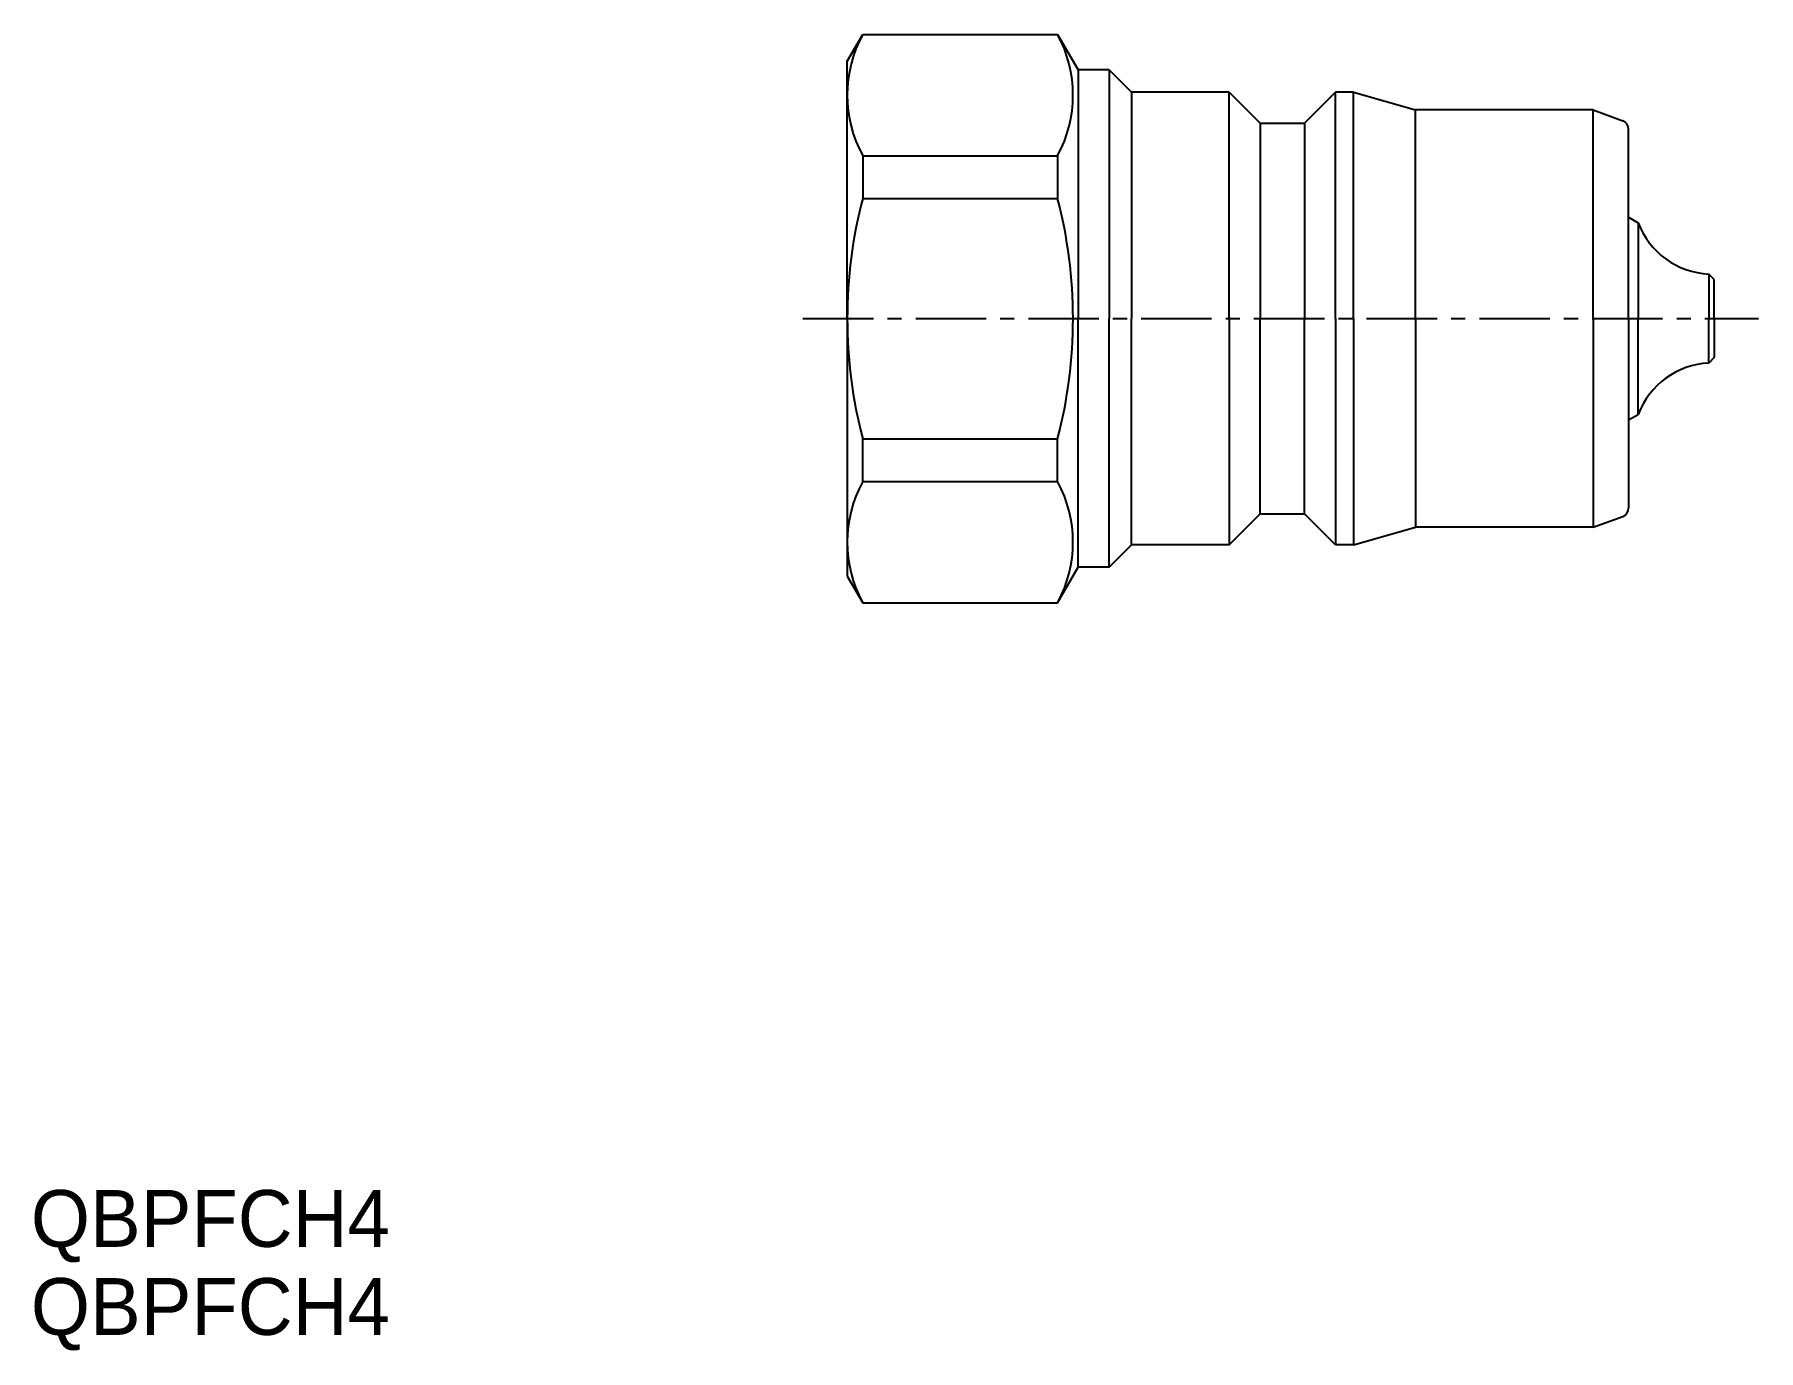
# Model space of a CAD drawing. Extents: x -81.7 to 15.4, y -54.8 to 19.3.
import ezdxf

# ---------------------------------------------------------------- set-up
doc = ezdxf.new("R2010")
doc.units = 0
doc.header["$LTSCALE"] = 0.125
doc.linetypes.add('CENTER', pattern=[50.8, 31.75, -6.35, 6.35, -6.35])
doc.layers.get('0').update_dxf_attribs({"linetype": 'CONTINUOUS'})
doc.layers.add('CENTER', color=1, linetype='CENTER')

msp = doc.modelspace()

# ---------------------------------------------------------------- linework, layer by layer
at = {"color": 7, "linetype": 'CONTINUOUS'}
for p, q in [((-35.896, 17.836), (-35.03, 19.336)), ((-35.03, 19.336), (-24.051, 19.336)), ((-24.051, 19.336), (-22.896, 17.336)), ((-35.896, 3.336), (-35.896, 17.836)), ((-21.146, 17.336), (-22.896, 17.336)), ((-22.896, 17.336), (-22.896, 3.336)), ((-21.146, 17.336), (-19.896, 16.086)), ((-21.146, 17.336), (-21.146, 3.336)), ((-14.396, 16.086), (-19.896, 16.086)), ((-19.896, 16.086), (-19.896, 3.336)), ((-14.396, 16.086), (-12.646, 14.336)), ((-14.396, 3.336), (-14.396, 16.086)), ((-8.396, 16.086), (-10.146, 14.336)), ((-7.396, 16.086), (-8.396, 16.086)), ((-8.396, 3.336), (-8.396, 16.086)), ((-7.396, 16.086), (-3.896, 15.086)), ((-7.396, 3.336), (-7.396, 16.086)), ((6.104, 15.086), (-3.896, 15.086)), ((-3.896, 3.336), (-3.896, 15.086)), ((6.104, 15.086), (7.775, 14.478)), ((6.104, 3.336), (6.104, 15.086)), ((-12.646, 14.336), (-10.146, 14.336)), ((-12.646, 14.336), (-12.646, 3.336)), ((-10.146, 14.336), (-10.146, 3.336)), ((8.104, 3.336), (8.104, 14.008)), ((-35.03, 12.511), (-24.051, 12.511)), ((-35.03, 12.511), (-35.03, 10.1)), ((-24.051, 12.511), (-24.051, 10.1)), ((-35.03, 10.1), (-24.051, 10.1)), ((8.104, 9.047), (8.643, 8.736)), ((8.643, 8.736), (8.643, 3.336)), ((12.924, 5.536), (12.619, 5.841)), ((12.619, 5.841), (12.619, 3.336)), ((12.924, 3.336), (12.924, 5.536)), ((-35.896, 3.336), (-35.896, -11.164)), ((-22.896, -10.664), (-22.896, 3.336)), ((-21.146, -10.664), (-21.146, 3.336)), ((-19.896, -9.414), (-19.896, 3.336)), ((-14.396, 3.336), (-14.396, -9.414)), ((-12.646, -7.664), (-12.646, 3.336)), ((-10.146, -7.664), (-10.146, 3.336)), ((-8.396, 3.336), (-8.396, -9.414)), ((-7.396, 3.336), (-7.396, -9.414)), ((-3.896, 3.336), (-3.896, -8.414)), ((6.104, 3.336), (6.104, -8.414)), ((8.104, 3.336), (8.104, -7.336)), ((8.643, -2.064), (8.643, 3.336)), ((12.619, 0.831), (12.619, 3.336)), ((12.924, 3.336), (12.924, 1.136)), ((12.924, 1.136), (12.619, 0.831)), ((8.104, -2.375), (8.643, -2.064)), ((-35.03, -3.428), (-24.051, -3.428)), ((-35.03, -5.84), (-35.03, -3.428)), ((-24.051, -5.84), (-24.051, -3.428)), ((-35.03, -5.84), (-24.051, -5.84)), ((-14.396, -9.414), (-12.646, -7.664)), ((-12.646, -7.664), (-10.146, -7.664)), ((-8.396, -9.414), (-10.146, -7.664)), ((-7.396, -9.414), (-3.896, -8.414)), ((6.104, -8.414), (-3.896, -8.414)), ((6.104, -8.414), (7.775, -7.806)), ((-21.146, -10.664), (-19.896, -9.414)), ((-14.396, -9.414), (-19.896, -9.414)), ((-7.396, -9.414), (-8.396, -9.414)), ((-24.051, -12.664), (-22.896, -10.664)), ((-21.146, -10.664), (-22.896, -10.664)), ((-35.896, -11.164), (-35.03, -12.664)), ((-35.03, -12.664), (-24.051, -12.664))]:
    msp.add_line(p, q, dxfattribs=at)
for centre, radius, start, end in [((-28.741, 15.924), 7.155, 151.51844, 208.48156), ((-30.341, 15.924), 7.155, 331.51844, 28.48156), ((7.604, 14.008), 0.5, 0, 70), ((-9.05, 3.336), 26.847, 165.40745, 180), ((-50.032, 3.336), 26.847, 0, 14.59255), ((12.849, 10.335), 4.5, 200.81895, 267.06901), ((-9.05, 3.336), 26.847, 180, 194.59255), ((-50.032, 3.336), 26.847, 345.40745, 0), ((12.849, -3.664), 4.5, 92.93099, 159.18105), ((-28.741, -9.252), 7.155, 151.51844, 208.48156), ((-30.341, -9.252), 7.155, 331.51844, 28.48156), ((7.604, -7.336), 0.5, 290, 0)]:
    msp.add_arc(centre, radius, start, end, dxfattribs=at)
at = {"layer": 'CENTER', "color": 1, "linetype": 'CENTER'}
msp.add_line((-38.396, 3.336), (15.424, 3.336), dxfattribs=at)

# ---------------------------------------------------------------- texts
at = {"color": 7, "linetype": 'CONTINUOUS'}
for p in [(-81.878, -48.941), (-81.878, -53.901)]:
    msp.add_text('QBPFCH4', height=3.2, dxfattribs=at).set_placement(p)

doc.saveas('drawing.dxf')
